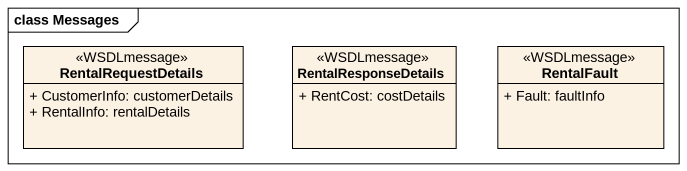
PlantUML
@startuml
mainframe class Messages
hide circle
hide empty members
skinparam classAttributeIconSize 0
class RentalRequestDetails <<WSDLmessage>> {
  + CustomerInfo: customerDetails
  + RentalInfo: rentalDetails
}
class RentalResponseDetails <<WSDLmessage>> {
  + RentCost: costDetails
}
class RentalFault <<WSDLmessage>> {
  + Fault: faultInfo
}
@enduml
